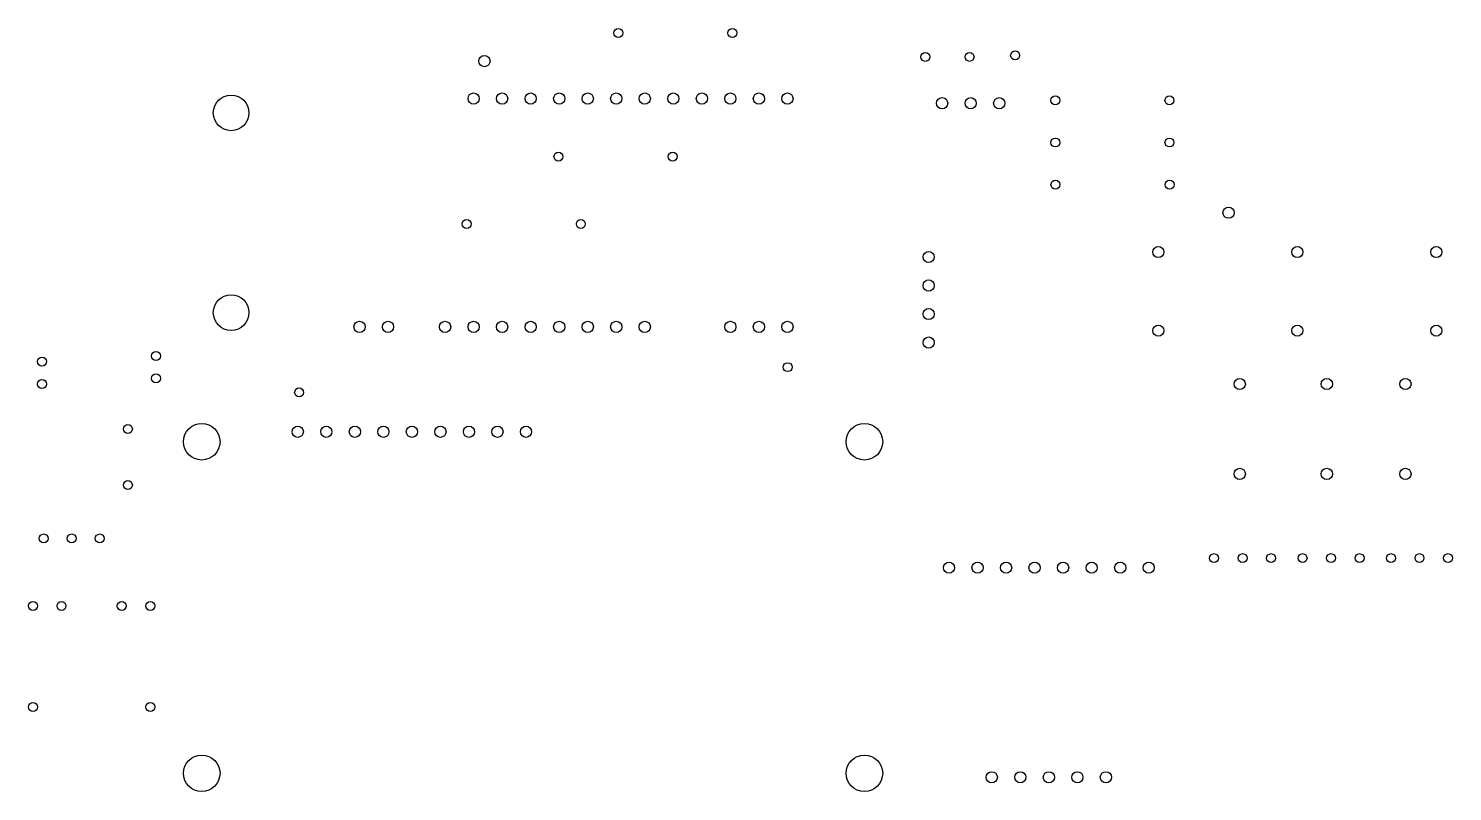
# Model space of a CAD drawing. Header units: millimetres. Extents: x 4 to 130, y 3 to 71.
import ezdxf

# ---------------------------------------------------------------- set-up
doc = ezdxf.new("R2010")
doc.units = ezdxf.units.MM
for name, color, linetype in [('HOLES_NPTH_3p175MM', 7, 'CONTINUOUS'), ('HOLES_NPTH_3p25MM', 7, 'CONTINUOUS'), ('HOLES_PTH_0p8MM', 7, 'CONTINUOUS'), ('HOLES_PTH_1MM', 7, 'CONTINUOUS')]:
    doc.layers.add(name, color=color, linetype=linetype)

msp = doc.modelspace()

# ---------------------------------------------------------------- linework, layer by layer
at = {"layer": 'HOLES_NPTH_3p175MM'}
for centre in [(21.702, 63.39), (21.702, 45.61)]:
    msp.add_circle(centre, 1.587, dxfattribs=at)
at = {"layer": 'HOLES_NPTH_3p25MM'}
for centre in [(19.087, 34.11), (78.087, 34.11), (19.087, 4.6), (78.087, 4.6)]:
    msp.add_circle(centre, 1.625, dxfattribs=at)
at = {"layer": 'HOLES_PTH_0p8MM'}
for centre in [(56.177, 70.5), (66.337, 70.5), (83.507, 68.375), (87.444, 68.375), (91.507, 68.5), (95.087, 64.5), (105.247, 64.5), (95.087, 60.75), (105.247, 60.75), (50.847, 59.5), (61.007, 59.5), (95.097, 57), (105.257, 57), (42.677, 53.5), (52.837, 53.5), (15.007, 41.75), (4.857, 41.25), (71.257, 40.75), (4.857, 39.25), (15.007, 39.75), (27.757, 38.5), (12.507, 35.25), (12.507, 30.25), (5.007, 25.5), (7.507, 25.5), (10.007, 25.5), (109.217, 23.75), (111.757, 23.75), (114.297, 23.75), (117.092, 23.75), (119.632, 23.75), (122.172, 23.75), (124.967, 23.75), (127.507, 23.75), (130.047, 23.75), (4.059, 19.5), (6.599, 19.5), (11.967, 19.5), (14.507, 19.5), (4.059, 10.5), (14.507, 10.5)]:
    msp.add_circle(centre, 0.4, dxfattribs=at)
at = {"layer": 'HOLES_PTH_1MM'}
for centre in [(44.257, 68), (43.292, 64.66), (45.832, 64.66), (48.372, 64.66), (50.912, 64.66), (53.452, 64.66), (55.992, 64.66), (58.532, 64.66), (61.072, 64.66), (63.612, 64.66), (66.152, 64.66), (68.692, 64.66), (71.232, 64.66), (85.007, 64.25), (87.547, 64.25), (90.087, 64.25), (110.507, 54.5), (83.807, 50.56), (104.257, 51), (116.632, 51), (129.007, 51), (83.807, 48.02), (83.807, 45.48), (33.132, 44.34), (35.672, 44.34), (40.752, 44.34), (43.292, 44.34), (45.832, 44.34), (48.372, 44.34), (50.912, 44.34), (53.452, 44.34), (55.992, 44.34), (58.532, 44.34), (66.152, 44.34), (68.692, 44.34), (71.232, 44.34), (104.257, 44), (116.632, 44), (129.007, 44), (83.807, 42.94), (111.507, 39.25), (119.257, 39.25), (126.257, 39.25), (27.637, 35), (30.177, 35), (32.717, 35), (35.257, 35), (37.797, 35), (40.337, 35), (42.877, 35), (45.417, 35), (47.957, 35), (111.507, 31.25), (119.257, 31.25), (126.257, 31.25), (85.617, 22.9), (88.157, 22.9), (90.697, 22.9), (93.237, 22.9), (95.777, 22.9), (98.317, 22.9), (100.857, 22.9), (103.397, 22.9), (89.427, 4.24), (91.967, 4.24), (94.507, 4.24), (97.047, 4.24), (99.587, 4.24)]:
    msp.add_circle(centre, 0.5, dxfattribs=at)

doc.saveas('drawing.dxf')
